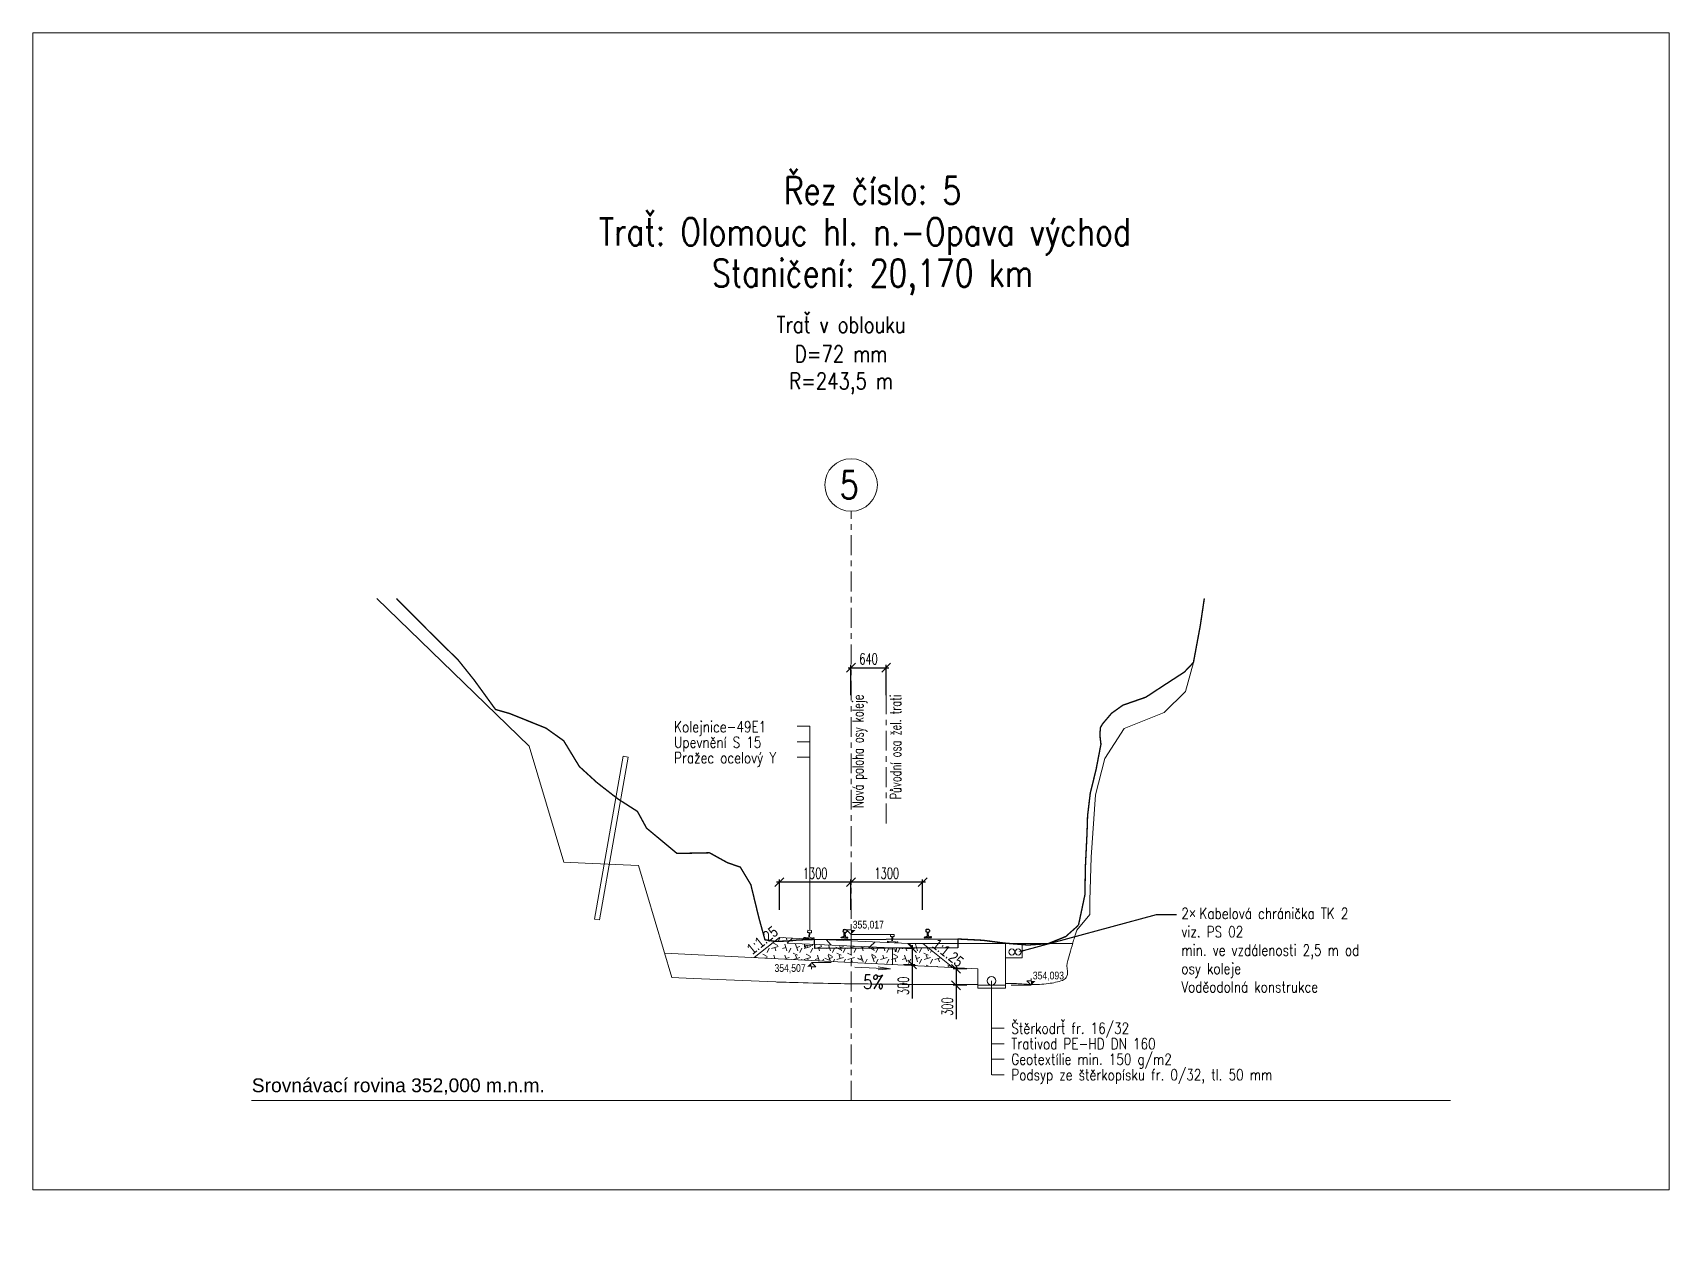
# Model space of a CAD drawing. Header units: millimetres. Extents: x -533422 to -532014, y -1115269 to -1112931.
# Drawn here: x -533253.35 to -533223.65, y -1112953.02 to -1112931.2 of the extents above; entities that cross this region are included whole.
import ezdxf
from ezdxf import colors
from ezdxf.entities.mleader import LeaderData, LeaderLine
from ezdxf.enums import TextEntityAlignment as Align
from ezdxf.math import Vec2, Vec3

# ---------------------------------------------------------------- set-up
doc = ezdxf.new("R2010")
doc.units = ezdxf.units.MM
doc.header["$PDMODE"] = 3
doc.header["$PDSIZE"] = 0.5
doc.linetypes.add('ACAD_ISO10W100', pattern=[18, 12, -3, 0, -3])
for name, color, linetype in [('002 Linie  svahu', 8, 'Continuous'), ('_původní pražec-řezy', 7, 'Continuous'), ('_vodítka-řezy', 4, 'Continuous')]:
    doc.layers.add(name, color=color, linetype=linetype)
for name, color, linetype, lineweight in [('_popisy-řezy', 1, 'Continuous', 18), ('_příčné řezy-řezy', 1, 'Continuous', 20), ('_svršek-řezy', 1, 'Continuous', 18), ('_šrafy-řezy', 1, 'Continuous', 15), ('původní terén', 7, 'Continuous', 15), ('stránka A4', 3, 'Continuous', 0)]:
    doc.layers.add(name, color=color, linetype=linetype, lineweight=lineweight)
doc.styles.add('ARI 1_50(01)', font='arial.ttf', dxfattribs={"height": 0.2})
doc.styles.add('promile', font='romans71n.shx', dxfattribs={"width": 0.8})
doc.styles.get("Standard").update_dxf_attribs({"font": 'arial.ttf'})
doc.styles.add('Standard 1_100', font='romans.shx', dxfattribs={"width": 0.65, "height": 0.2})
doc.styles.add('‰', font='romans71n.shx', dxfattribs={"width": 0.8})
doc.dimstyles.new('1_100', dxfattribs={"dimtxt": 0.2, "dimasz": 0.16, "dimexe": 0.05, "dimexo": 0.2, "dimgap": 0.06, "dimtad": 1, "dimdec": 0, "dimlfac": 1000, "dimrnd": 5, "dimzin": 0, "dimtxsty": 'Standard 1_100', "dimblk": 'OBLIQUE', "dimcen": 2.5, "dimdle": 0.05, "dimclrd": 256, "dimclre": 256, "dimclrt": 1, "dimadec": 0, "dimazin": 0, "dimtfac": 1, "dimtdec": 0, "dimtmove": 0, "dimatfit": 3, "dimfxl": 0.5, "dimfxlon": 1, "dimtfillclr": 256, "dimarcsym": 0})

# ---------------------------------------------------------------- blocks, each defined once
blk = doc.blocks.new('RC_VYZNA')
for p, q in [((-2, 2), (0, 2)), ((0, 0), (-2, 2)), ((0, 2), (0, 3))]:
    blk.add_line(p, q)
blk.add_solid([(0, 0), (0, 0), (0, 2), (2, 2)])
blk = doc.blocks.new('Původní svršek')
at = {"layer": '_vodítka-řezy', "color": 12, "linetype": 'ACAD_ISO10W100', "lineweight": 0, "ltscale": 0.03, "extrusion": (0, 1, 6.12303e-17)}
blk.add_line((-675139.828, -974938.843), (-675139.828, -974936.508), dxfattribs=at)
at = {"layer": '_vodítka-řezy', "style": 'Standard 1_100', "width": 0.65}
blk.add_text('Původní osa žel. trati', height=0.2, rotation=90, dxfattribs=at).set_placement((-675139.558, -974936.508), align=Align.RIGHT)
blk = doc.blocks.new('A$C249728DF')
at = {"color": 7}
for p, q in [((0.715, 0.105), (0.717, 0.08)), ((0.74, 0.075), (0.719, 0.079)), ((0.752, 0.026), (0.749, 0.056)), ((0.766, 0.028), (0.762, 0.058)), ((0.766, 0.078), (0.785, 0.087)), ((0.782, 0.114), (0.786, 0.09)), ((-0.807, -0.149), (-0.807, -0.143)), ((-0.805, -0.14), (-0.792, -0.138)), ((-0.744, -0.149), (-0.805, -0.151)), ((-0.759, -0.127), (-0.784, -0.136)), ((-0.782, -0.015), (-0.783, -0.039)), ((-0.761, -0.048), (-0.781, -0.041)), ((-0.753, -0.097), (-0.754, -0.067)), ((-0.744, -0.149), (-0.683, -0.147)), ((-0.739, -0.097), (-0.74, -0.067)), ((-0.735, -0.047), (-0.714, -0.039)), ((-0.731, -0.126), (-0.705, -0.133)), ((-0.715, -0.013), (-0.713, -0.037)), ((-0.685, -0.136), (-0.698, -0.135)), ((-0.682, -0.145), (-0.682, -0.139)), ((0.704, -0.031), (0.703, -0.025)), ((0.705, -0.022), (0.718, -0.018)), ((0.766, -0.025), (0.706, -0.033)), ((0.749, -0.004), (0.725, -0.016)), ((0.766, -0.025), (0.827, -0.017)), ((0.777, 0), (0.804, -0.005)), ((0.824, -0.006), (0.811, -0.006)), ((0.828, -0.015), (0.827, -0.009))]:
    blk.add_line(p, q, dxfattribs=at)
blk.add_lwpolyline([(-1.269, -0.381), (-1.283, -0.219), (1.309, -0.006), (1.322, -0.168), (-1.269, -0.381)], dxfattribs=at)
for centre, radius, start, end in [((-0.74, -0.3), 0.3, 90.0237, 91.8383), ((-0.74, -0.08), 0.08, 80.204, 90.0475), ((0.728, 0.106), 0.013, 109.1975, 184.2723), ((0.719, 0.081), 0.002, 184.2723, 259.1282), ((0.75, 0.043), 0.08, 99.3539, 109.1975), ((0.786, -0.174), 0.3, 97.5631, 99.3778), ((0.739, 0.068), 0.007, 17.9715, 79.1282), ((0.669, 0.045), 0.08, 7.5631, 17.9715), ((0.786, -0.174), 0.3, 95.7485, 97.5631), ((0.746, 0.002), 0.007, 295.9902, 356.0557), ((0.634, 0.01), 0.12, 356.0557, 7.5631), ((0.764, 0.045), 0.08, 85.9288, 95.7724), ((0.769, 0.072), 0.007, 115.9981, 177.1547), ((0.842, 0.068), 0.08, 177.1547, 187.5631), ((0.885, 0.044), 0.12, 187.5631, 199.0706), ((0.769, 0.111), 0.013, 10.854, 85.9288), ((0.779, 0.007), 0.007, 199.0706, 259.136), ((0.784, 0.089), 0.002, 295.9981, 10.854), ((-0.804, -0.143), 0.003, 99.583, 181.8383), ((-0.805, -0.149), 0.0015, 181.8383, 271.8383), ((-0.798, -0.098), 0.04, 279.583, 290.2654), ((-0.781, -0.039), 0.002, 178.5474, 253.4034), ((-0.769, -0.015), 0.013, 103.4727, 178.5474), ((-0.754, -0.08), 0.08, 93.6291, 103.4727), ((-0.763, -0.054), 0.007, 12.2467, 73.4034), ((-0.74, -0.3), 0.3, 91.8383, 93.653), ((-0.762, -0.12), 0.007, 290.2654, 350.3308), ((-0.834, -0.07), 0.08, 1.8383, 12.2467), ((-0.873, -0.101), 0.12, 350.3308, 1.8383), ((-0.66, -0.064), 0.08, 171.4299, 181.8383), ((-0.732, -0.053), 0.007, 110.2733, 171.4299), ((-0.619, -0.093), 0.12, 181.8383, 193.3458), ((-0.729, -0.119), 0.007, 193.3458, 253.4112), ((-0.728, -0.014), 0.013, 5.1292, 80.204), ((-0.715, -0.037), 0.002, 290.2733, 5.1292), ((-0.694, -0.095), 0.04, 253.4112, 264.0936), ((-0.685, -0.139), 0.003, 1.8383, 84.0936), ((-0.683, -0.145), 0.0015, 271.8383, 1.8383), ((0.706, -0.025), 0.003, 105.3078, 187.5631), ((0.706, -0.031), 0.0015, 187.5631, 277.5631), ((0.708, 0.02), 0.04, 285.3078, 295.9902), ((0.811, 0.034), 0.04, 259.136, 269.8184), ((0.824, -0.009), 0.003, 7.5631, 89.8184), ((0.827, -0.015), 0.0015, 277.5631, 7.5631)]:
    blk.add_arc(centre, radius, start, end, dxfattribs=at)
blk = doc.blocks.new('_Oblique')
at = {"color": 0, "linetype": 'ByBlock', "lineweight": -2}
blk.add_line((0.5, 0.5), (-0.5, -0.5), dxfattribs=at)
blk = doc.blocks.new('*D101')
at = {"layer": '_příčné řezy-řezy', "linetype": 'Continuous', "lineweight": -2}
for p, q in [((-533238.446, -1112946.612), (-533239.846, -1112946.612)), ((-533239.796, -1112947.112), (-533239.796, -1112946.562)), ((-533238.496, -1112946.612), (-533238.496, -1112946.662))]:
    blk.add_line(p, q, dxfattribs=at)
at = {"layer": 'Defpoints', "color": 0}
for p in [(-533239.796, -1112946.612), (-533238.496, -1112946.577), (-533239.796, -1112947.731)]:
    blk.add_point(p, dxfattribs=at)
at = {"layer": '_příčné řezy-řezy', "lineweight": -2, "xscale": 0.16, "yscale": 0.16, "zscale": 0.16, "rotation": 180}
blk.add_blockref('_Oblique', (-533239.796, -1112946.612), dxfattribs=at)
at = {"layer": '_příčné řezy-řezy', "lineweight": -2, "xscale": 0.16, "yscale": 0.16, "zscale": 0.16}
blk.add_blockref('_Oblique', (-533238.496, -1112946.612), dxfattribs=at)
at = {"layer": '_příčné řezy-řezy', "color": 1, "lineweight": 9, "insert": (-533239.146, -1112946.452), "char_height": 0.2, "attachment_point": 5, "style": 'Standard 1_100'}
blk.add_mtext('1300', dxfattribs=at)
blk = doc.blocks.new('*D102')
at = {"layer": '_příčné řezy-řezy', "linetype": 'Continuous', "lineweight": -2}
for p, q in [((-533237.146, -1112946.612), (-533238.546, -1112946.612)), ((-533238.496, -1112947.112), (-533238.496, -1112946.562)), ((-533237.196, -1112947.112), (-533237.196, -1112946.562))]:
    blk.add_line(p, q, dxfattribs=at)
at = {"layer": 'Defpoints', "color": 0}
for p in [(-533238.496, -1112946.612), (-533238.496, -1112947.731), (-533237.196, -1112947.731)]:
    blk.add_point(p, dxfattribs=at)
at = {"layer": '_příčné řezy-řezy', "lineweight": -2, "xscale": 0.16, "yscale": 0.16, "zscale": 0.16, "rotation": 180}
blk.add_blockref('_Oblique', (-533238.496, -1112946.612), dxfattribs=at)
at = {"layer": '_příčné řezy-řezy', "lineweight": -2, "xscale": 0.16, "yscale": 0.16, "zscale": 0.16}
blk.add_blockref('_Oblique', (-533237.196, -1112946.612), dxfattribs=at)
at = {"layer": '_příčné řezy-řezy', "color": 1, "lineweight": 9, "insert": (-533237.846, -1112946.452), "char_height": 0.2, "attachment_point": 5, "style": 'Standard 1_100'}
blk.add_mtext('1300', dxfattribs=at)
blk = doc.blocks.new('*D117')
at = {"layer": '_příčné řezy-řezy', "linetype": 'Continuous', "lineweight": -2}
for p, q in [((-533238.546, -1112942.721), (-533237.806, -1112942.721)), ((-533238.496, -1112943.221), (-533238.496, -1112942.671)), ((-533237.856, -1112943.221), (-533237.856, -1112942.671))]:
    blk.add_line(p, q, dxfattribs=at)
at = {"layer": 'Defpoints', "color": 0}
for p in [(-533237.856, -1112942.721), (-533238.496, -1112943.508), (-533237.856, -1112943.511)]:
    blk.add_point(p, dxfattribs=at)
at = {"layer": '_příčné řezy-řezy', "lineweight": -2, "xscale": 0.16, "yscale": 0.16, "zscale": 0.16, "rotation": 180}
blk.add_blockref('_Oblique', (-533238.496, -1112942.721), dxfattribs=at)
at = {"layer": '_příčné řezy-řezy', "lineweight": -2, "xscale": 0.16, "yscale": 0.16, "zscale": 0.16}
blk.add_blockref('_Oblique', (-533237.856, -1112942.721), dxfattribs=at)
at = {"layer": '_příčné řezy-řezy', "color": 1, "lineweight": 9, "insert": (-533238.176, -1112942.561), "char_height": 0.2, "attachment_point": 5, "style": 'Standard 1_100'}
blk.add_mtext('640', dxfattribs=at)
blk = doc.blocks.new('*D136')
at = {"layer": '_příčné řezy-řezy', "linetype": 'Continuous', "lineweight": -2}
for p, q in [((-533237.386, -1112947.756), (-533237.386, -1112948.106)), ((-533237.543, -1112947.806), (-533237.336, -1112947.806)), ((-533237.543, -1112948.106), (-533237.336, -1112948.106)), ((-533237.386, -1112948.106), (-533237.386, -1112948.721))]:
    blk.add_line(p, q, dxfattribs=at)
at = {"layer": 'Defpoints', "color": 0}
for p in [(-533237.743, -1112947.806), (-533237.743, -1112948.106), (-533237.386, -1112948.106)]:
    blk.add_point(p, dxfattribs=at)
at = {"layer": '_příčné řezy-řezy', "lineweight": -2, "xscale": 0.16, "yscale": 0.16, "zscale": 0.16}
for p, rotation in [((-533237.386, -1112947.806), 90), ((-533237.386, -1112948.106), 270)]:
    blk.add_blockref('_Oblique', p, dxfattribs=dict(at, rotation=rotation))
at = {"layer": '_příčné řezy-řezy', "color": 1, "lineweight": 9, "insert": (-533237.546, -1112948.493), "char_height": 0.2, "attachment_point": 5, "rotation": 90, "style": 'Standard 1_100'}
blk.add_mtext('300', dxfattribs=at)
blk = doc.blocks.new('*D137')
at = {"layer": '_příčné řezy-řezy', "linetype": 'Continuous', "lineweight": -2}
for p, q in [((-533236.394, -1112948.184), (-533236.639, -1112948.184)), ((-533236.589, -1112948.134), (-533236.589, -1112948.484)), ((-533236.394, -1112948.484), (-533236.639, -1112948.484)), ((-533236.589, -1112948.484), (-533236.589, -1112949.098))]:
    blk.add_line(p, q, dxfattribs=at)
at = {"layer": 'Defpoints', "color": 0}
for p in [(-533236.194, -1112948.184), (-533236.589, -1112948.484), (-533236.194, -1112948.484)]:
    blk.add_point(p, dxfattribs=at)
at = {"layer": '_příčné řezy-řezy', "lineweight": -2, "xscale": 0.16, "yscale": 0.16, "zscale": 0.16}
for p, rotation in [((-533236.589, -1112948.184), 90), ((-533236.589, -1112948.484), 270)]:
    blk.add_blockref('_Oblique', p, dxfattribs=dict(at, rotation=rotation))
at = {"layer": '_příčné řezy-řezy', "color": 1, "lineweight": 9, "insert": (-533236.749, -1112948.871), "char_height": 0.2, "attachment_point": 5, "rotation": 90, "style": 'Standard 1_100'}
blk.add_mtext('300', dxfattribs=at)

msp = doc.modelspace()

# ---------------------------------------------------------------- hatches: boundary and pattern name
at = {"layer": '_šrafy-řezy', "linetype": 'Continuous'}
h = msp.add_hatch(dxfattribs=at)
h.set_pattern_fill('UNIHER', color=1, scale=0.05, style=0)
h.set_pattern_definition([(18.435, (141812.83852, -138008.09968), (0.197642177225, 0.197642530296), [0.0625, -0.5, 0.125, -0.5625]), (18.435, (141812.97687, -138008.11944), (0.197642177225, 0.197642530296), [0.125, -0.5, 0.0625, -0.5625]), (108.435, (141812.8583, -138008.15897), (0.197642177225, 0.197642530296), [0.125, -0.5, 0.125, -0.5]), (108.435, (141812.8583, -138007.96133), (0.197642177225, 0.197642530296), [0.125, -0.5, 0.125, -0.5]), (108.435, (141813.03617, -138008.09968), (0.197642177225, 0.197642530296), [0.0625, -0.5625]), (108.435, (141812.66065, -138007.96133), (0.197642177225, 0.197642530296), [0.0625, -0.5625]), (333.435, (141812.89782, -138008.07991), (0.197642294287, 0.19764242375), [0.0883885, -0.79549515, 0.0883885, -0.79549515]), (333.435, (141812.50253, -138007.88227), (0.197642294287, 0.19764242375), [0.08838835, -1.6793786]), (333.435, (141813.09546, -138008.07991), (0.197642294287, 0.19764242375), [0.0883885, -0.35385534, 0.0883885, -1.23743685]), (333.435, (141812.70017, -138007.88227), (0.197642294287, 0.19764242375), [0.08838835, -1.6793786]), (333.435, (141813.2931, -138008.07991), (0.197642294287, 0.19764242375), [0.0883885, -0.79549515, 0.0883885, -0.79549515]), (333.435, (141813.68839, -138008.27756), (0.197642294287, 0.19764242375), [0.08838835, -1.6793786]), (63.435, (141812.81876, -138008.04038), (-0.197643635928, -0.197641752932), [0.08839, -0.35355, 0.08839, -0.7955, 0.08839, -0.35355])])
h.paths.add_polyline_path([(-533237.7429, -1112947.8276), (-533237.8182, -1112947.8241), (-533237.8172, -1112947.8029), (-533239.1934, -1112947.7383), (-533239.1944, -1112947.7595), (-533239.3183, -1112947.7537), (-533239.3202, -1112947.7928), (-533239.3414, -1112947.7918), (-533239.3386, -1112947.7315), (-533239.654, -1112947.7167), (-533239.5547, -1112947.6263), (-533239.7954, -1112947.615), (-533240.253, -1112947.9811), (-533237.7429, -1112948.1063)])
h.paths.add_polyline_path([(-533237.1948, -1112947.7251), (-533237.447, -1112947.7251), (-533237.3566, -1112947.8245), (-533237.672, -1112947.8097), (-533237.6749, -1112947.8699), (-533237.6961, -1112947.8689), (-533237.6942, -1112947.8299), (-533237.7429, -1112947.8276), (-533237.7429, -1112948.1063), (-533236.6502, -1112948.1608)])

# ---------------------------------------------------------------- linework, layer by layer
at = {"layer": '002 Linie  svahu', "color": 1, "linetype": 'Continuous', "lineweight": 18, "ltscale": 0.25, "flags": 128}
for points in [[(-533239.8588, -1112948.42), (-533241.3621, -1112948.3593), (-533241.7452, -1112948.3424), (-533242.3546, -1112946.3112), (-533243.3214, -1112946.2682), (-533243.7045, -1112946.2514), (-533244.3357, -1112944.1473), (-533247.1037, -1112941.4642)], [(-533234.3981, -1112947.484), (-533234.1588, -1112947.2015), (-533234.1588, -1112946.9451), (-533234.1355, -1112946.1604), (-533234.0578, -1112945.0261), (-533233.8867, -1112944.3657), (-533233.5368, -1112943.8218), (-533232.8137, -1112943.5344), (-533232.425, -1112943.1536), (-533232.281, -1112942.6255)]]:
    msp.add_lwpolyline(points, dxfattribs=at)
msp.add_lwpolyline([(-533243.1504, -1112947.282), (-533242.6291, -1112944.3276), (-533242.5415, -1112944.343), (-533243.0627, -1112947.2974)], close=True, dxfattribs=at)
for points in [[(-533235.492, -1112948.4536, -0.0126652), (-533235.3598, -1112948.462, 0.0262871), (-533235.1147, -1112948.4711, 0.0198147), (-533235.0764, -1112948.469, 0.0045567), (-533234.9109, -1112948.4517, 0.0521522), (-533234.6567, -1112948.3956, 0.1671655), (-533234.5906, -1112948.345, 0.2013178), (-533234.5681, -1112948.2276, -0.1216606), (-533234.5615, -1112948.0347, -0.0014061), (-533234.5136, -1112947.8677, -0.0011637), (-533234.4548, -1112947.6662, -0.0045875), (-533234.4261, -1112947.5721), (-533234.3981, -1112947.484)], [(-533239.8588, -1112948.42), (-533239.8588, -1112948.42), (-533239.8588, -1112948.42), (-533239.8588, -1112948.42), (-533239.8588, -1112948.42), (-533239.8588, -1112948.42), (-533239.8427, -1112948.4258, 0.0016381), (-533239.8003, -1112948.427, 0.0002724), (-533239.5451, -1112948.4335, 0.0000077), (-533238.8218, -1112948.4515, 0.0005721), (-533238.812, -1112948.4517, 0.0021656), (-533238.683, -1112948.4541, 0.0004906), (-533238.1133, -1112948.4614, 0.0006218), (-533237.636, -1112948.4665, 0.0005383), (-533237.0847, -1112948.4711, 0.0018186), (-533236.9151, -1112948.4717, 0.0006415), (-533236.4345, -1112948.4711, 0.0063803), (-533236.192, -1112948.4674, -0.0123403)], [(-533235.692, -1112948.4536, -0.0042727), (-533235.492, -1112948.4536)]]:
    msp.add_lwpolyline(points, format="xyb", dxfattribs=at)
at = {"layer": '_popisy-řezy', "linetype": 'Continuous'}
for p, q in [((-533239.4699, -1112943.7828), (-533239.2449, -1112943.7828)), ((-533239.2449, -1112947.4887), (-533239.2449, -1112943.7828)), ((-533239.4699, -1112944.0641), (-533239.2449, -1112944.0641)), ((-533239.4699, -1112944.3453), (-533239.2449, -1112944.3453)), ((-533235.9456, -1112948.4037), (-533235.9456, -1112950.1077)), ((-533235.9416, -1112949.2639), (-533235.7166, -1112949.2639)), ((-533235.9416, -1112949.5452), (-533235.7166, -1112949.5452)), ((-533235.9416, -1112949.8264), (-533235.7166, -1112949.8264)), ((-533235.9416, -1112950.1077), (-533235.7166, -1112950.1077))]:
    msp.add_line(p, q, dxfattribs=at)
at = {"layer": '_popisy-řezy', "linetype": 'Continuous', "lineweight": 13}
for p, q in [((-533238.4257, -1112948.1536), (-533237.7781, -1112948.188)), ((-533237.7781, -1112948.188), (-533238.0048, -1112948.2058)), ((-533237.7781, -1112948.188), (-533238.0016, -1112948.1463))]:
    msp.add_line(p, q, dxfattribs=at)
at = {"layer": '_popisy-řezy', "color": 1, "lineweight": 13}
msp.add_circle((-533238.4944, -1112939.4046), 0.4767, dxfattribs=at)
at = {"layer": '_svršek-řezy', "linetype": 'Continuous', "lineweight": 13}
for p, q in [((-533239.2821, -1112947.5253), (-533239.2782, -1112947.4855)), ((-533239.2821, -1112947.5253), (-533239.2782, -1112947.4855)), ((-533239.2782, -1112947.4855), (-533239.2116, -1112947.4919)), ((-533239.2782, -1112947.4855), (-533239.2116, -1112947.4919)), ((-533239.2116, -1112947.4919), (-533239.2154, -1112947.5318)), ((-533239.2116, -1112947.4919), (-533239.2154, -1112947.5318)), ((-533239.3215, -1112947.631), (-533239.3196, -1112947.6178)), ((-533239.3215, -1112947.631), (-533239.3196, -1112947.6178)), ((-533239.1971, -1112947.6431), (-533239.3215, -1112947.631)), ((-533239.1971, -1112947.6431), (-533239.3215, -1112947.631)), ((-533239.3196, -1112947.6178), (-533239.2637, -1112947.6095)), ((-533239.3196, -1112947.6178), (-533239.2637, -1112947.6095)), ((-533239.2557, -1112947.5278), (-533239.2821, -1112947.5253)), ((-533239.2557, -1112947.5278), (-533239.2821, -1112947.5253)), ((-533239.2637, -1112947.6095), (-533239.2557, -1112947.5278)), ((-533239.2418, -1112947.5292), (-533239.2497, -1112947.6108)), ((-533239.2418, -1112947.5292), (-533239.2497, -1112947.6108)), ((-533239.2497, -1112947.6108), (-533239.1951, -1112947.6302)), ((-533239.2497, -1112947.6108), (-533239.1951, -1112947.6302)), ((-533239.2154, -1112947.5318), (-533239.2418, -1112947.5292)), ((-533239.2154, -1112947.5318), (-533239.2418, -1112947.5292)), ((-533239.1951, -1112947.6302), (-533239.1971, -1112947.6431)), ((-533239.1951, -1112947.6302), (-533239.1971, -1112947.6431)), ((-533237.7543, -1112947.6823), (-533237.8104, -1112947.695)), ((-533237.7543, -1112947.6823), (-533237.8104, -1112947.695)), ((-533237.8104, -1112947.695), (-533237.8104, -1112947.7081)), ((-533237.8104, -1112947.695), (-533237.8104, -1112947.7081)), ((-533237.8104, -1112947.7081), (-533237.6854, -1112947.7108)), ((-533237.8104, -1112947.7081), (-533237.6854, -1112947.7108)), ((-533237.7781, -1112947.5598), (-533237.779, -1112947.5997)), ((-533237.7781, -1112947.5598), (-533237.779, -1112947.5997)), ((-533237.779, -1112947.5997), (-533237.7525, -1112947.6003)), ((-533237.779, -1112947.5997), (-533237.7525, -1112947.6003)), ((-533237.7111, -1112947.5612), (-533237.7781, -1112947.5598)), ((-533237.7525, -1112947.6003), (-533237.7543, -1112947.6823)), ((-533237.7525, -1112947.6003), (-533237.7543, -1112947.6823)), ((-533237.7403, -1112947.6826), (-533237.7385, -1112947.6006)), ((-533237.7403, -1112947.6826), (-533237.7385, -1112947.6006)), ((-533237.6854, -1112947.6976), (-533237.7403, -1112947.6826)), ((-533237.6854, -1112947.6976), (-533237.7403, -1112947.6826)), ((-533237.7385, -1112947.6006), (-533237.712, -1112947.6012)), ((-533237.7385, -1112947.6006), (-533237.712, -1112947.6012)), ((-533237.712, -1112947.6012), (-533237.7111, -1112947.5612)), ((-533237.712, -1112947.6012), (-533237.7111, -1112947.5612)), ((-533237.6854, -1112947.7108), (-533237.6854, -1112947.6976)), ((-533237.6854, -1112947.7108), (-533237.6854, -1112947.6976))]:
    msp.add_line(p, q, dxfattribs=at)
at = {"layer": '_svršek-řezy', "linetype": 'Continuous'}
for p, q in [((-533239.7954, -1112947.615), (-533240.253, -1112947.9811)), ((-533239.5547, -1112947.6263), (-533239.7956, -1112947.615)), ((-533237.447, -1112947.7251), (-533237.1948, -1112947.7251)), ((-533237.1948, -1112947.7251), (-533236.6502, -1112948.1608)), ((-533237.1948, -1112947.7251), (-533234.4721, -1112947.7251)), ((-533235.3919, -1112947.9846), (-533235.3919, -1112947.7251)), ((-533241.8769, -1112947.9001), (-533236.1919, -1112948.1837)), ((-533237.7429, -1112947.8064), (-533237.7429, -1112948.1064)), ((-533235.6919, -1112947.9846), (-533235.3919, -1112947.9846)), ((-533236.192, -1112948.5337), (-533235.692, -1112948.5337)), ((-533236.1919, -1112948.4837), (-533235.692, -1112948.4837))]:
    msp.add_line(p, q, dxfattribs=at)
at = {"layer": '_svršek-řezy', "lineweight": 13}
for p, q in [((-533239.5547, -1112947.6263), (-533239.654, -1112947.7167)), ((-533239.654, -1112947.7167), (-533237.3566, -1112947.8245)), ((-533237.447, -1112947.7251), (-533239.5547, -1112947.6263)), ((-533239.3553, -1112947.6356), (-533239.3543, -1112947.6144)), ((-533239.3331, -1112947.6154), (-533239.3543, -1112947.6144)), ((-533239.3414, -1112947.7918), (-533239.3386, -1112947.7315)), ((-533239.3202, -1112947.7928), (-533239.3414, -1112947.7918)), ((-533239.3331, -1112947.6154), (-533239.3341, -1112947.6366)), ((-533239.3183, -1112947.7537), (-533239.3202, -1112947.7928)), ((-533239.1944, -1112947.7595), (-533239.3183, -1112947.7537)), ((-533239.1934, -1112947.7383), (-533239.1944, -1112947.7595)), ((-533239.1879, -1112947.6222), (-533239.1889, -1112947.6434)), ((-533239.1879, -1112947.6222), (-533239.1667, -1112947.6232)), ((-533239.1677, -1112947.6444), (-533239.1667, -1112947.6232)), ((-533238.9454, -1112947.6549), (-533238.8549, -1112947.7542)), ((-533238.0563, -1112947.6966), (-533238.1557, -1112947.787)), ((-533237.834, -1112947.707), (-533237.833, -1112947.6858)), ((-533237.8118, -1112947.6868), (-533237.833, -1112947.6858)), ((-533237.8172, -1112947.8029), (-533237.8182, -1112947.8241)), ((-533237.8118, -1112947.6868), (-533237.8128, -1112947.708)), ((-533237.6666, -1112947.6936), (-533237.6676, -1112947.7148)), ((-533237.6666, -1112947.6936), (-533237.6454, -1112947.6946)), ((-533237.6464, -1112947.7158), (-533237.6454, -1112947.6946)), ((-533237.447, -1112947.7251), (-533237.3566, -1112947.8245)), ((-533235.692, -1112948.5337), (-533235.692, -1112947.7251)), ((-533237.8182, -1112947.8241), (-533237.6942, -1112947.8299)), ((-533237.6942, -1112947.8299), (-533237.6961, -1112947.8689)), ((-533237.6961, -1112947.8689), (-533237.6749, -1112947.8699)), ((-533237.6749, -1112947.8699), (-533237.672, -1112947.8097)), ((-533236.192, -1112948.5337), (-533236.1919, -1112948.1837))]:
    msp.add_line(p, q, dxfattribs=at)
at = {"layer": '_svršek-řezy'}
for p, q in [((-533237.7781, -1112947.5598), (-533238.4956, -1112947.5598)), ((-533239.2145, -1112948.0687), (-533238.8551, -1112948.0687)), ((-533235.5867, -1112948.4833), (-533235.2273, -1112948.4833))]:
    msp.add_line(p, q, dxfattribs=at)
at = {"layer": '_svršek-řezy', "color": 3, "linetype": 'Continuous'}
msp.add_circle((-533235.577, -1112947.8801), 0.055, dxfattribs=at)
at = {"layer": '_svršek-řezy', "color": 6, "linetype": 'Continuous'}
msp.add_circle((-533235.462, -1112947.8801), 0.055, dxfattribs=at)
at = {"layer": '_svršek-řezy', "lineweight": 13}
msp.add_circle((-533235.9456, -1112948.4037), 0.08, dxfattribs=at)
at = {"layer": '_vodítka-řezy', "color": 1, "linetype": 'ACAD_ISO10W100', "lineweight": 15, "ltscale": 0.03, "extrusion": (0, 1, 6.12303e-17)}
msp.add_line((-533238.4956, -1112950.5768), (-533238.4956, -1112939.8813), dxfattribs=at)
at = {"layer": '_vodítka-řezy', "color": 1, "lineweight": 15}
msp.add_lwpolyline([(-533249.3751, -1112950.5768), (-533227.6162, -1112950.5768)], dxfattribs=at)
at = {"layer": 'původní terén', "color": 250, "lineweight": 15, "const_width": 0.025}
for points in [[(-533240.7374, -1112946.2596), (-533241.063, -1112946.0796), (-533241.6541, -1112946.0915), (-533241.9302, -1112945.8614), (-533242.2064, -1112945.6314), (-533242.3714, -1112945.3291), (-533242.7289, -1112945.1001), (-533243.1047, -1112944.807), (-533243.4256, -1112944.5139), (-533243.7097, -1112944.0467), (-533244.0306, -1112943.8177), (-533244.6906, -1112943.5521), (-533244.9472, -1112943.4788), (-533245.3323, -1112942.9475), (-533245.6256, -1112942.5811), (-533246.1678, -1112942.0471), (-533246.7344, -1112941.4751), (-533246.7429, -1112941.4642)], [(-533234.3697, -1112947.396), (-533234.3577, -1112947.3481), (-533234.251, -1112946.8439), (-533234.2413, -1112946.3202), (-533234.2121, -1112945.719), (-533234.2024, -1112945.4087), (-533234.1539, -1112945.0014), (-533234.0472, -1112944.565), (-533233.9598, -1112944.1092), (-533233.9792, -1112943.9444), (-533233.9695, -1112943.8086), (-533233.9307, -1112943.7407), (-533233.7657, -1112943.5468), (-533233.5619, -1112943.4013), (-533233.1447, -1112943.2559), (-533232.8341, -1112943.0522), (-533232.4459, -1112942.8001), (-533232.281, -1112942.6255), (-533232.1564, -1112941.9549), (-533232.0837, -1112941.4642)], [(-533239.1556, -1112947.6515), (-533239.1556, -1112947.6515), (-533239.1556, -1112947.6515), (-533239.1556, -1112947.6515), (-533239.4579, -1112947.662), (-533239.6477, -1112947.6806), (-533239.871, -1112947.688), (-533240.0571, -1112947.6582), (-533240.1661, -1112947.2645), (-533240.3127, -1112946.66), (-533240.5052, -1112946.3394), (-533240.7374, -1112946.2596)], [(-533236.5556, -1112947.644), (-533236.1004, -1112947.6675), (-533235.7054, -1112947.7189), (-533235.2846, -1112947.7533), (-533234.9154, -1112947.7275), (-533234.5976, -1112947.5988), (-533234.3697, -1112947.396), (-533234.3697, -1112947.396)]]:
    msp.add_lwpolyline(points, dxfattribs=at)
at = {"layer": 'stránka A4'}
for p, q in [((-533223.6456, -1112931.1982), (-533253.3456, -1112931.1982)), ((-533253.3456, -1112931.1982), (-533253.3456, -1112952.1982)), ((-533223.6456, -1112952.1982), (-533223.6456, -1112931.1982)), ((-533253.3456, -1112952.1982), (-533223.6456, -1112952.1982))]:
    msp.add_line(p, q, dxfattribs=at)

# ---------------------------------------------------------------- block references
at = {"layer": '_původní pražec-řezy', "rotation": 355.4657335379777}
msp.add_blockref('A$C249728DF', (-533237.8597, -1112947.5344), dxfattribs=at)
at = {"layer": '_svršek-řezy', "xscale": 0.04, "yscale": 0.04, "zscale": 0.04}
for p in [(-533238.4956, -1112947.5598), (-533235.2273, -1112948.4833)]:
    msp.add_blockref('RC_VYZNA', p, dxfattribs=at)
at = {"layer": '_svršek-řezy', "xscale": 0.04, "yscale": 0.04, "zscale": 0.04, "rotation": 180}
msp.add_blockref('RC_VYZNA', (-533239.2145, -1112948.0687), dxfattribs=at)
at = {"layer": '_vodítka-řezy', "color": 1, "lineweight": 15}
msp.add_blockref('Původní svršek', (141901.972, -138006.7031), dxfattribs=at)

# ---------------------------------------------------------------- texts
at = {"layer": '_popisy-řezy', "linetype": 'Continuous', "lineweight": 13, "style": 'promile', "width": 0.8}
for s, height, p in [('Řez číslo: 5', 0.5, (-533238.1056, -1112934.3104)), ('Trať: Olomouc hl. n.-Opava východ ', 0.5, (-533238.1056, -1112935.0604)), ('Staničení: 20,170 km', 0.5, (-533238.1056, -1112935.8104)), ('Trať v oblouku', 0.3, (-533238.6756, -1112936.6458)), ('D=72 mm', 0.3, (-533238.6756, -1112937.1766)), ('R=243,5 m', 0.3, (-533238.6756, -1112937.6669))]:
    msp.add_text(s, height=height, dxfattribs=at).set_placement(p, align=Align.CENTER)
at = {"layer": '_popisy-řezy', "color": 1, "lineweight": 13, "style": 'promile', "width": 0.8}
msp.add_text('5', height=0.5, dxfattribs=at).set_placement((-533238.5276, -1112939.6561), align=Align.CENTER)
at = {"layer": '_popisy-řezy', "linetype": 'Continuous', "style": '‰', "width": 0.8}
for s, p in [(' Kolejnice-49E1', (-533241.8158, -1112943.7929)), (' Upevnění S 15', (-533241.8158, -1112944.0742)), (' Pražec ocelový Y', (-533241.8158, -1112944.3554)), ('Štěrkodrť fr. 16/32', (-533235.5866, -1112949.2639)), ('Trativod PE-HD DN 160', (-533235.5866, -1112949.5452)), ('Geotextílie min. 150 g/m2', (-533235.5866, -1112949.8264)), ('Podsyp ze štěrkopísku fr. 0/32, tl. 50 mm', (-533235.5866, -1112950.1077))]:
    msp.add_text(s, height=0.2, dxfattribs=at).set_placement(p, align=Align.MIDDLE_LEFT)
at = {"layer": '_popisy-řezy', "linetype": 'Continuous', "lineweight": 13, "width": 0.8}
for rotation, p in [(38.65981, (-533240.0415, -1112947.7433)), (321.52171, (-533236.7965, -1112947.9755))]:
    msp.add_text('1:1.25', height=0.2, rotation=rotation, dxfattribs=at).set_placement(p, align=Align.CENTER)
at = {"layer": '_popisy-řezy', "linetype": 'Continuous', "lineweight": 13, "style": 'promile', "width": 0.8}
msp.add_text('5%', height=0.25, dxfattribs=at).set_placement((-533238.2764, -1112948.5463))
at = {"layer": '_popisy-řezy', "color": 1, "lineweight": 15, "style": 'ARI 1_50(01)'}
msp.add_text('Srovnávací rovina 352,000 m.n.m.', height=0.25, rotation=0, dxfattribs=at).set_placement((-533249.3701, -1112950.4238))
at = {"layer": '_svršek-řezy', "width": 0.8}
for s, p in [('355,017', (-533238.4643, -1112947.4535)), ('354,507', (-533239.8844, -1112948.2408)), ('354,093', (-533235.1959, -1112948.377))]:
    msp.add_text(s, height=0.14, dxfattribs=at).set_placement(p)
at = {"layer": '_vodítka-řezy', "color": 1, "lineweight": 15, "style": 'Standard 1_100', "width": 0.65}
msp.add_text('Nová poloha osy koleje', height=0.2, rotation=90, dxfattribs=at).set_placement((-533238.2714, -1112943.211), align=Align.RIGHT)

# ---------------------------------------------------------------- dimensions: what is measured, and where the dimension line sits
at = {"layer": '_příčné řezy-řezy', "linetype": 'Continuous', "lineweight": 9}
for base, p1, p2, picture, middle in [((-533237.8556, -1112942.7211), (-533238.4956, -1112943.5078), (-533237.8556, -1112943.5112), '*D117', (-533238.1756, -1112942.5611)), ((-533239.7956, -1112946.6117), (-533238.4956, -1112946.5768), (-533239.7956, -1112947.7308), '*D101', (-533239.1456, -1112946.4517)), ((-533238.4956, -1112946.6117), (-533237.1956, -1112947.7308), (-533238.4956, -1112947.7308), '*D102', (-533237.8456, -1112946.4517))]:
    dim = msp.add_linear_dim(base=base, p1=p1, p2=p2, dimstyle='1_100', dxfattribs=at)
    dim.commit()
    dim.dimension.update_dxf_attribs({"geometry": picture, "text_midpoint": middle})
for base, p1, p2, picture, middle in [((-533237.3859, -1112948.1063), (-533237.7429, -1112947.8063), (-533237.7429, -1112948.1063), '*D136', (-533237.5459, -1112948.4934)), ((-533236.5892, -1112948.4836), (-533236.1938, -1112948.1836), (-533236.1938, -1112948.4836), '*D137', (-533236.7492, -1112948.8707))]:
    dim = msp.add_linear_dim(base=base, p1=p1, p2=p2, angle=90, dimstyle='1_100', dxfattribs=at)
    dim.commit()
    dim.dimension.update_dxf_attribs({"geometry": picture, "text_midpoint": middle})

# ---------------------------------------------------------------- leaders
at = {"layer": '_popisy-řezy', "color": 1, "lineweight": 13}
ml = msp.add_multileader_mtext('Standard', dxfattribs=at)
ml.set_content('2{\\fArial|b0|i0|c0|p34;× }Kabelová chránička TK 2\\Pviz. PS 02\\Pmin. ve vzdálenosti 2,5 m od \\Posy koleje\\PVoděodolná konstrukce ', color=1, style='‰')
ml.set_leader_properties()
ml.build(insert=Vec2(0, 0))
ml.multileader.update_dxf_attribs({"dogleg_length": 0.36, "arrow_head_size": 0.1})
ctx = ml.context
ctx.base_point, ctx.char_height, ctx.arrow_head_size, ctx.landing_gap_size, ctx.plane_origin = Vec3(-533232.591, -1112947.1999), 0.2, 0.1, 0.09, Vec3(-533231.2314, -1112947.7628)
notes = []
notes.append((ctx, [(0, (1, 1, 0), (-533232.951, -1112947.1999), (1, 0), 0.36, [(0, [(-533235.462, -1112947.8801)], 256, [])])]))
ctx.mtext.insert, ctx.mtext.defined_height, ctx.mtext.flow_direction = Vec3(-533232.501, -1112947.0799), 0.2, 5
for ctx, leaders in notes:
    for number, flags, end, landing, length, lines in leaders:
        leader = LeaderData()
        leader.index, (leader.has_last_leader_line, leader.has_dogleg_vector, leader.attachment_direction) = number, flags
        leader.last_leader_point, leader.dogleg_vector, leader.dogleg_length = Vec3(end), Vec3(landing), length
        for number, points, colour, breaks in lines:
            line = LeaderLine()
            line.index, line.vertices, line.color, line.breaks = number, Vec3.list(points), colors.encode_raw_color(colour), breaks
            leader.lines.append(line)
        ctx.leaders.append(leader)

doc.saveas('drawing.dxf')
